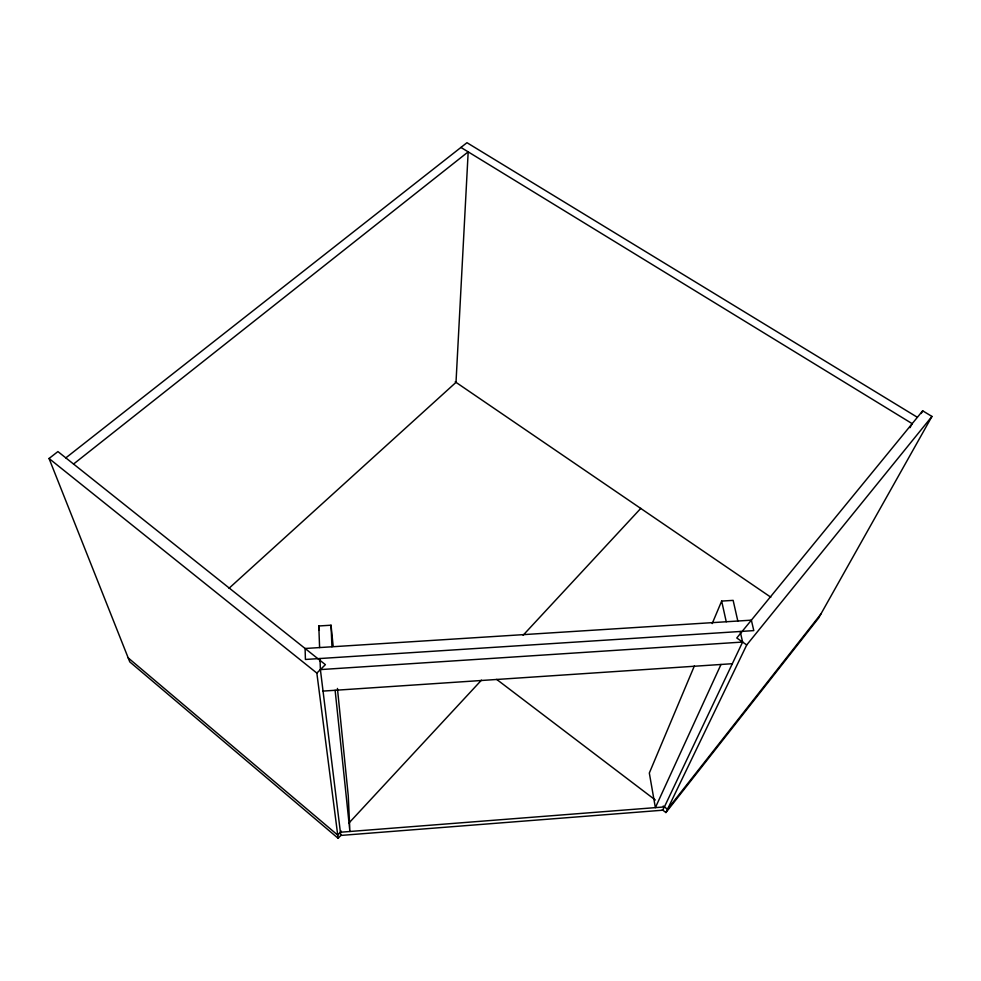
<?xml version="1.0" encoding="UTF-8"?>
<svg xmlns="http://www.w3.org/2000/svg" width="981" height="981" viewBox="0 0 981 981"><rect width="100%" height="100%" fill="white"/><g stroke="black" fill="none" stroke-linecap="round" stroke-linejoin="round"><path stroke-width="1.47" d="M694.401 665.878L649.324 773.028L655.369 807.633L720.998 664.468M712.194 623.585L721.66 601.083L733.138 600.372L737.822 621.022M664.247 806.934L662.69 810.208L340.799 835.432L320.395 669.594L319.99 658.521L320.346 661.427M740.201 631.482L742.605 642.052L664.395 806.922L340.407 832.231M662.298 809.779L665.927 812.55L746.725 644.946L931.95 416.435L922.692 410.818L736.78 637.981L746.725 644.946M909.988 427.679L912.183 423.657L460.935 147.432M921.22 413.492L922.692 410.818M931.95 416.435L818.632 618.03L665.927 812.55M820.901 613.996L667.509 809.288L663.23 806.026M341.413 831.14L337.734 835.113L128.18 657.871M348.733 823.255L481.45 680.164M523.106 635.247L640.826 508.342M338.138 838.301L316.851 673.089L325.385 664.652L57.916 451.579L49.05 458.495L129.774 661.881L338.138 838.301L341.265 834.941M229.027 588.269L456.006 382.357L468.182 151.859L73.55 464.038M65.825 457.882L466.968 142.699L917.382 417.305M323.043 691.09L732.329 663.708M320.395 669.594L742.605 642.052M319.598 647.57L318.8 625.976L331.038 625.216L333.123 645.792M455.221 381.817L770.808 597.196M496.668 679.392L655.308 800.005M49.05 458.495L316.851 673.089M721.66 601.083L726.247 621.758M318.8 625.976L319.328 630.378M335.122 690.281L349.91 831.483L348.255 795.689L337.427 688.441M331.038 625.216L331.946 646.786M751.36 620.164L305.091 648.49L305.422 659.465L753.8 630.611L751.36 620.164"/></g></svg>
